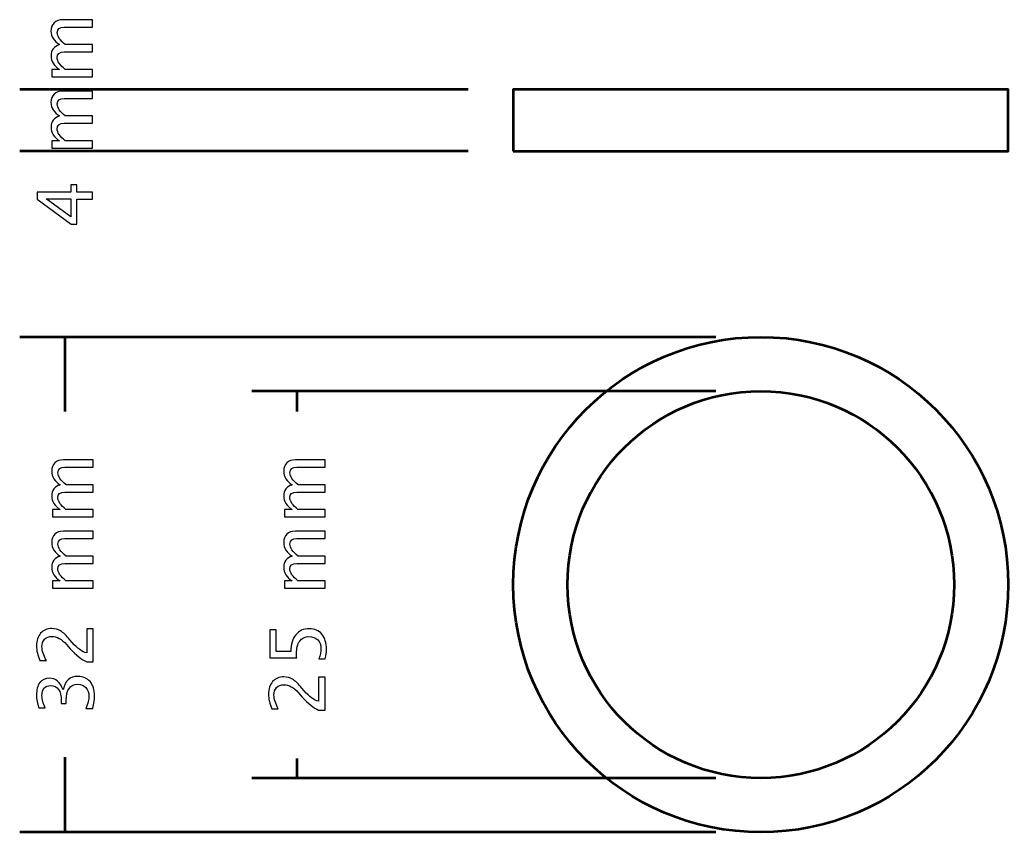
# Model space of a CAD drawing. Header units: centimetres. Extents: x -11.2 to 11.1, y -1.6 to 14.1.
# Drawn here: x -4.79 to 1.6, y -1.6 to 3.65 of the extents above; entities that cross this region are included whole.
import ezdxf

# ---------------------------------------------------------------- set-up
doc = ezdxf.new("R2010")
doc.units = ezdxf.units.CM
doc.header["$MEASUREMENT"] = 0
doc.layers.add('Layer 1', color=7, linetype='Continuous')

msp = doc.modelspace()

# ---------------------------------------------------------------- linework, layer by layer
at = {"layer": 'Layer 1', "lineweight": 53}
msp.add_lwpolyline([(-1.60002, 2.80002), (1.59998, 2.80002), (1.59998, 3.20002), (-1.60002, 3.20002), (-1.60002, 2.80002)], close=True, dxfattribs=at)
for major_axis in [(0, 1.6), (0, 1.25)]:
    msp.add_ellipse((0, 0), major_axis=major_axis, ratio=1, dxfattribs=at)
at = {"layer": 'Layer 1'}
for points, knots in [([(-4.32146, 3.28169), (-4.32146, 3.28169), (-4.58322, 3.28169), (-4.58322, 3.28169), (-4.58322, 3.28169), (-4.58322, 3.28169), (-4.58322, 3.32911), (-4.58322, 3.32911), (-4.58322, 3.32911), (-4.58322, 3.32911), (-4.53375, 3.32911), (-4.53375, 3.32911), (-4.53375, 3.32911), (-4.57038, 3.35224), (-4.58865, 3.38187), (-4.58865, 3.41817), (-4.58865, 3.41817), (-4.58865, 3.45316), (-4.57038, 3.47694), (-4.53375, 3.48962), (-4.53375, 3.48962), (-4.57071, 3.51209), (-4.58915, 3.5414), (-4.58915, 3.57737), (-4.58915, 3.57737), (-4.58915, 3.60033), (-4.5824, 3.6182), (-4.56882, 3.63096), (-4.56882, 3.63096), (-4.55523, 3.64371), (-4.53622, 3.65014), (-4.51177, 3.65014), (-4.51177, 3.65014), (-4.51177, 3.65014), (-4.32146, 3.65014), (-4.32146, 3.65014), (-4.32146, 3.65014), (-4.32146, 3.65014), (-4.32146, 3.60272), (-4.32146, 3.60272), (-4.32146, 3.60272), (-4.32146, 3.60272), (-4.50395, 3.60272), (-4.50395, 3.60272), (-4.50395, 3.60272), (-4.53375, 3.60272), (-4.54865, 3.59087), (-4.54865, 3.56716), (-4.54865, 3.56716), (-4.54865, 3.54255), (-4.53128, 3.5167), (-4.49646, 3.48962), (-4.49646, 3.48962), (-4.49646, 3.48962), (-4.32146, 3.48962), (-4.32146, 3.48962), (-4.32146, 3.48962), (-4.32146, 3.48962), (-4.32146, 3.44221), (-4.32146, 3.44221), (-4.32146, 3.44221), (-4.32146, 3.44221), (-4.50412, 3.44221), (-4.50412, 3.44221), (-4.50412, 3.44221), (-4.53416, 3.44221), (-4.54914, 3.43019), (-4.54914, 3.40607), (-4.54914, 3.40607), (-4.54914, 3.38212), (-4.53169, 3.35644), (-4.49671, 3.32911), (-4.49671, 3.32911), (-4.49671, 3.32911), (-4.32146, 3.32911), (-4.32146, 3.32911), (-4.32146, 3.32911), (-4.32146, 3.32911), (-4.32146, 3.28169), (-4.32146, 3.28169)], [0, 0, 0, 0, 0.047619, 0.047619, 0.047619, 0.047619, 0.0952381, 0.0952381, 0.0952381, 0.0952381, 0.1428571, 0.1428571, 0.1428571, 0.1428571, 0.1904762, 0.1904762, 0.1904762, 0.1904762, 0.2380952, 0.2380952, 0.2380952, 0.2380952, 0.2857143, 0.2857143, 0.2857143, 0.2857143, 0.3333333, 0.3333333, 0.3333333, 0.3333333, 0.3809524, 0.3809524, 0.3809524, 0.3809524, 0.4285714, 0.4285714, 0.4285714, 0.4285714, 0.4761905, 0.4761905, 0.4761905, 0.4761905, 0.5238095, 0.5238095, 0.5238095, 0.5238095, 0.5714286, 0.5714286, 0.5714286, 0.5714286, 0.6190476, 0.6190476, 0.6190476, 0.6190476, 0.6666667, 0.6666667, 0.6666667, 0.6666667, 0.7142857, 0.7142857, 0.7142857, 0.7142857, 0.7619048, 0.7619048, 0.7619048, 0.7619048, 0.8095238, 0.8095238, 0.8095238, 0.8095238, 0.8571429, 0.8571429, 0.8571429, 0.8571429, 0.9047619, 0.9047619, 0.9047619, 0.9047619, 1, 1, 1, 1]), ([(-4.32146, 2.82056), (-4.32146, 2.82056), (-4.58322, 2.82056), (-4.58322, 2.82056), (-4.58322, 2.82056), (-4.58322, 2.82056), (-4.58322, 2.86798), (-4.58322, 2.86798), (-4.58322, 2.86798), (-4.58322, 2.86798), (-4.53375, 2.86798), (-4.53375, 2.86798), (-4.53375, 2.86798), (-4.57038, 2.89111), (-4.58865, 2.92074), (-4.58865, 2.95704), (-4.58865, 2.95704), (-4.58865, 2.99203), (-4.57038, 3.01581), (-4.53375, 3.02849), (-4.53375, 3.02849), (-4.57071, 3.05096), (-4.58915, 3.08027), (-4.58915, 3.11624), (-4.58915, 3.11624), (-4.58915, 3.1392), (-4.5824, 3.15707), (-4.56882, 3.16983), (-4.56882, 3.16983), (-4.55523, 3.18258), (-4.53622, 3.18901), (-4.51177, 3.18901), (-4.51177, 3.18901), (-4.51177, 3.18901), (-4.32146, 3.18901), (-4.32146, 3.18901), (-4.32146, 3.18901), (-4.32146, 3.18901), (-4.32146, 3.14159), (-4.32146, 3.14159), (-4.32146, 3.14159), (-4.32146, 3.14159), (-4.50395, 3.14159), (-4.50395, 3.14159), (-4.50395, 3.14159), (-4.53375, 3.14159), (-4.54865, 3.12974), (-4.54865, 3.10603), (-4.54865, 3.10603), (-4.54865, 3.08142), (-4.53128, 3.05557), (-4.49646, 3.02849), (-4.49646, 3.02849), (-4.49646, 3.02849), (-4.32146, 3.02849), (-4.32146, 3.02849), (-4.32146, 3.02849), (-4.32146, 3.02849), (-4.32146, 2.98108), (-4.32146, 2.98108), (-4.32146, 2.98108), (-4.32146, 2.98108), (-4.50412, 2.98108), (-4.50412, 2.98108), (-4.50412, 2.98108), (-4.53416, 2.98108), (-4.54914, 2.96906), (-4.54914, 2.94494), (-4.54914, 2.94494), (-4.54914, 2.92099), (-4.53169, 2.89531), (-4.49671, 2.86798), (-4.49671, 2.86798), (-4.49671, 2.86798), (-4.32146, 2.86798), (-4.32146, 2.86798), (-4.32146, 2.86798), (-4.32146, 2.86798), (-4.32146, 2.82056), (-4.32146, 2.82056)], [0, 0, 0, 0, 0.047619, 0.047619, 0.047619, 0.047619, 0.0952381, 0.0952381, 0.0952381, 0.0952381, 0.1428571, 0.1428571, 0.1428571, 0.1428571, 0.1904762, 0.1904762, 0.1904762, 0.1904762, 0.2380952, 0.2380952, 0.2380952, 0.2380952, 0.2857143, 0.2857143, 0.2857143, 0.2857143, 0.3333333, 0.3333333, 0.3333333, 0.3333333, 0.3809524, 0.3809524, 0.3809524, 0.3809524, 0.4285714, 0.4285714, 0.4285714, 0.4285714, 0.4761905, 0.4761905, 0.4761905, 0.4761905, 0.5238095, 0.5238095, 0.5238095, 0.5238095, 0.5714286, 0.5714286, 0.5714286, 0.5714286, 0.6190476, 0.6190476, 0.6190476, 0.6190476, 0.6666667, 0.6666667, 0.6666667, 0.6666667, 0.7142857, 0.7142857, 0.7142857, 0.7142857, 0.7619048, 0.7619048, 0.7619048, 0.7619048, 0.8095238, 0.8095238, 0.8095238, 0.8095238, 0.8571429, 0.8571429, 0.8571429, 0.8571429, 0.9047619, 0.9047619, 0.9047619, 0.9047619, 1, 1, 1, 1]), ([(-4.32146, 2.49082), (-4.32146, 2.49082), (-4.42271, 2.49082), (-4.42271, 2.49082), (-4.42271, 2.49082), (-4.42271, 2.49082), (-4.42271, 2.32981), (-4.42271, 2.32981), (-4.42271, 2.32981), (-4.42271, 2.32981), (-4.45876, 2.32981), (-4.45876, 2.32981), (-4.45876, 2.32981), (-4.45876, 2.32981), (-4.67854, 2.49082), (-4.67854, 2.49082), (-4.67854, 2.49082), (-4.67854, 2.49082), (-4.67854, 2.53527), (-4.67854, 2.53527), (-4.67854, 2.53527), (-4.67854, 2.53527), (-4.46172, 2.53527), (-4.46172, 2.53527), (-4.46172, 2.53527), (-4.46172, 2.53527), (-4.46172, 2.58317), (-4.46172, 2.58317), (-4.46172, 2.58317), (-4.46172, 2.58317), (-4.42271, 2.58317), (-4.42271, 2.58317), (-4.42271, 2.58317), (-4.42271, 2.58317), (-4.42271, 2.53527), (-4.42271, 2.53527), (-4.42271, 2.53527), (-4.42271, 2.53527), (-4.32146, 2.53527), (-4.32146, 2.53527), (-4.32146, 2.53527), (-4.32146, 2.53527), (-4.32146, 2.49082), (-4.32146, 2.49082)], [0, 0, 0, 0, 0.0833333, 0.0833333, 0.0833333, 0.0833333, 0.1666667, 0.1666667, 0.1666667, 0.1666667, 0.25, 0.25, 0.25, 0.25, 0.3333333, 0.3333333, 0.3333333, 0.3333333, 0.4166667, 0.4166667, 0.4166667, 0.4166667, 0.5, 0.5, 0.5, 0.5, 0.5833333, 0.5833333, 0.5833333, 0.5833333, 0.6666667, 0.6666667, 0.6666667, 0.6666667, 0.75, 0.75, 0.75, 0.75, 0.8333333, 0.8333333, 0.8333333, 0.8333333, 1, 1, 1, 1]), ([(-4.46172, 2.37665), (-4.46172, 2.37665), (-4.46172, 2.49378), (-4.46172, 2.49378), (-4.46172, 2.49378), (-4.46172, 2.49378), (-4.61993, 2.49378), (-4.61993, 2.49378), (-4.61993, 2.49378), (-4.61993, 2.49378), (-4.46172, 2.37665), (-4.46172, 2.37665)], [0, 0, 0, 0, 0.25, 0.25, 0.25, 0.25, 0.5, 0.5, 0.5, 0.5, 1, 1, 1, 1]), ([(-4.31702, 0.43782), (-4.31702, 0.43782), (-4.57878, 0.43782), (-4.57878, 0.43782), (-4.57878, 0.43782), (-4.57878, 0.43782), (-4.57878, 0.48524), (-4.57878, 0.48524), (-4.57878, 0.48524), (-4.57878, 0.48524), (-4.52931, 0.48524), (-4.52931, 0.48524), (-4.52931, 0.48524), (-4.56594, 0.50837), (-4.58421, 0.538), (-4.58421, 0.5743), (-4.58421, 0.5743), (-4.58421, 0.60929), (-4.56594, 0.63307), (-4.52931, 0.64575), (-4.52931, 0.64575), (-4.56627, 0.66822), (-4.58471, 0.69753), (-4.58471, 0.7335), (-4.58471, 0.7335), (-4.58471, 0.75646), (-4.57796, 0.77433), (-4.56438, 0.78709), (-4.56438, 0.78709), (-4.55079, 0.79984), (-4.53178, 0.80627), (-4.50733, 0.80627), (-4.50733, 0.80627), (-4.50733, 0.80627), (-4.31702, 0.80627), (-4.31702, 0.80627), (-4.31702, 0.80627), (-4.31702, 0.80627), (-4.31702, 0.75885), (-4.31702, 0.75885), (-4.31702, 0.75885), (-4.31702, 0.75885), (-4.49951, 0.75885), (-4.49951, 0.75885), (-4.49951, 0.75885), (-4.52931, 0.75885), (-4.54421, 0.747), (-4.54421, 0.72329), (-4.54421, 0.72329), (-4.54421, 0.69868), (-4.52684, 0.67283), (-4.49202, 0.64575), (-4.49202, 0.64575), (-4.49202, 0.64575), (-4.31702, 0.64575), (-4.31702, 0.64575), (-4.31702, 0.64575), (-4.31702, 0.64575), (-4.31702, 0.59834), (-4.31702, 0.59834), (-4.31702, 0.59834), (-4.31702, 0.59834), (-4.49968, 0.59834), (-4.49968, 0.59834), (-4.49968, 0.59834), (-4.52972, 0.59834), (-4.5447, 0.58632), (-4.5447, 0.5622), (-4.5447, 0.5622), (-4.5447, 0.53825), (-4.52725, 0.51257), (-4.49227, 0.48524), (-4.49227, 0.48524), (-4.49227, 0.48524), (-4.31702, 0.48524), (-4.31702, 0.48524), (-4.31702, 0.48524), (-4.31702, 0.48524), (-4.31702, 0.43782), (-4.31702, 0.43782)], [0, 0, 0, 0, 0.047619, 0.047619, 0.047619, 0.047619, 0.0952381, 0.0952381, 0.0952381, 0.0952381, 0.1428571, 0.1428571, 0.1428571, 0.1428571, 0.1904762, 0.1904762, 0.1904762, 0.1904762, 0.2380952, 0.2380952, 0.2380952, 0.2380952, 0.2857143, 0.2857143, 0.2857143, 0.2857143, 0.3333333, 0.3333333, 0.3333333, 0.3333333, 0.3809524, 0.3809524, 0.3809524, 0.3809524, 0.4285714, 0.4285714, 0.4285714, 0.4285714, 0.4761905, 0.4761905, 0.4761905, 0.4761905, 0.5238095, 0.5238095, 0.5238095, 0.5238095, 0.5714286, 0.5714286, 0.5714286, 0.5714286, 0.6190476, 0.6190476, 0.6190476, 0.6190476, 0.6666667, 0.6666667, 0.6666667, 0.6666667, 0.7142857, 0.7142857, 0.7142857, 0.7142857, 0.7619048, 0.7619048, 0.7619048, 0.7619048, 0.8095238, 0.8095238, 0.8095238, 0.8095238, 0.8571429, 0.8571429, 0.8571429, 0.8571429, 0.9047619, 0.9047619, 0.9047619, 0.9047619, 1, 1, 1, 1]), ([(-2.81702, 0.43782), (-2.81702, 0.43782), (-3.07878, 0.43782), (-3.07878, 0.43782), (-3.07878, 0.43782), (-3.07878, 0.43782), (-3.07878, 0.48524), (-3.07878, 0.48524), (-3.07878, 0.48524), (-3.07878, 0.48524), (-3.02931, 0.48524), (-3.02931, 0.48524), (-3.02931, 0.48524), (-3.06594, 0.50837), (-3.08421, 0.538), (-3.08421, 0.5743), (-3.08421, 0.5743), (-3.08421, 0.60929), (-3.06594, 0.63307), (-3.02931, 0.64575), (-3.02931, 0.64575), (-3.06627, 0.66822), (-3.08471, 0.69753), (-3.08471, 0.7335), (-3.08471, 0.7335), (-3.08471, 0.75646), (-3.07796, 0.77433), (-3.06438, 0.78709), (-3.06438, 0.78709), (-3.05079, 0.79984), (-3.03178, 0.80627), (-3.00733, 0.80627), (-3.00733, 0.80627), (-3.00733, 0.80627), (-2.81702, 0.80627), (-2.81702, 0.80627), (-2.81702, 0.80627), (-2.81702, 0.80627), (-2.81702, 0.75885), (-2.81702, 0.75885), (-2.81702, 0.75885), (-2.81702, 0.75885), (-2.99951, 0.75885), (-2.99951, 0.75885), (-2.99951, 0.75885), (-3.02931, 0.75885), (-3.04421, 0.747), (-3.04421, 0.72329), (-3.04421, 0.72329), (-3.04421, 0.69868), (-3.02684, 0.67283), (-2.99202, 0.64575), (-2.99202, 0.64575), (-2.99202, 0.64575), (-2.81702, 0.64575), (-2.81702, 0.64575), (-2.81702, 0.64575), (-2.81702, 0.64575), (-2.81702, 0.59834), (-2.81702, 0.59834), (-2.81702, 0.59834), (-2.81702, 0.59834), (-2.99968, 0.59834), (-2.99968, 0.59834), (-2.99968, 0.59834), (-3.02972, 0.59834), (-3.0447, 0.58632), (-3.0447, 0.5622), (-3.0447, 0.5622), (-3.0447, 0.53825), (-3.02725, 0.51257), (-2.99227, 0.48524), (-2.99227, 0.48524), (-2.99227, 0.48524), (-2.81702, 0.48524), (-2.81702, 0.48524), (-2.81702, 0.48524), (-2.81702, 0.48524), (-2.81702, 0.43782), (-2.81702, 0.43782)], [0, 0, 0, 0, 0.047619, 0.047619, 0.047619, 0.047619, 0.0952381, 0.0952381, 0.0952381, 0.0952381, 0.1428571, 0.1428571, 0.1428571, 0.1428571, 0.1904762, 0.1904762, 0.1904762, 0.1904762, 0.2380952, 0.2380952, 0.2380952, 0.2380952, 0.2857143, 0.2857143, 0.2857143, 0.2857143, 0.3333333, 0.3333333, 0.3333333, 0.3333333, 0.3809524, 0.3809524, 0.3809524, 0.3809524, 0.4285714, 0.4285714, 0.4285714, 0.4285714, 0.4761905, 0.4761905, 0.4761905, 0.4761905, 0.5238095, 0.5238095, 0.5238095, 0.5238095, 0.5714286, 0.5714286, 0.5714286, 0.5714286, 0.6190476, 0.6190476, 0.6190476, 0.6190476, 0.6666667, 0.6666667, 0.6666667, 0.6666667, 0.7142857, 0.7142857, 0.7142857, 0.7142857, 0.7619048, 0.7619048, 0.7619048, 0.7619048, 0.8095238, 0.8095238, 0.8095238, 0.8095238, 0.8571429, 0.8571429, 0.8571429, 0.8571429, 0.9047619, 0.9047619, 0.9047619, 0.9047619, 1, 1, 1, 1]), ([(-4.31702, -0.02331), (-4.31702, -0.02331), (-4.57878, -0.02331), (-4.57878, -0.02331), (-4.57878, -0.02331), (-4.57878, -0.02331), (-4.57878, 0.02411), (-4.57878, 0.02411), (-4.57878, 0.02411), (-4.57878, 0.02411), (-4.52931, 0.02411), (-4.52931, 0.02411), (-4.52931, 0.02411), (-4.56594, 0.04724), (-4.58421, 0.07687), (-4.58421, 0.11317), (-4.58421, 0.11317), (-4.58421, 0.14816), (-4.56594, 0.17194), (-4.52931, 0.18462), (-4.52931, 0.18462), (-4.56627, 0.20709), (-4.58471, 0.2364), (-4.58471, 0.27237), (-4.58471, 0.27237), (-4.58471, 0.29533), (-4.57796, 0.3132), (-4.56438, 0.32596), (-4.56438, 0.32596), (-4.55079, 0.33871), (-4.53178, 0.34514), (-4.50733, 0.34514), (-4.50733, 0.34514), (-4.50733, 0.34514), (-4.31702, 0.34514), (-4.31702, 0.34514), (-4.31702, 0.34514), (-4.31702, 0.34514), (-4.31702, 0.29772), (-4.31702, 0.29772), (-4.31702, 0.29772), (-4.31702, 0.29772), (-4.49951, 0.29772), (-4.49951, 0.29772), (-4.49951, 0.29772), (-4.52931, 0.29772), (-4.54421, 0.28587), (-4.54421, 0.26216), (-4.54421, 0.26216), (-4.54421, 0.23755), (-4.52684, 0.2117), (-4.49202, 0.18462), (-4.49202, 0.18462), (-4.49202, 0.18462), (-4.31702, 0.18462), (-4.31702, 0.18462), (-4.31702, 0.18462), (-4.31702, 0.18462), (-4.31702, 0.13721), (-4.31702, 0.13721), (-4.31702, 0.13721), (-4.31702, 0.13721), (-4.49968, 0.13721), (-4.49968, 0.13721), (-4.49968, 0.13721), (-4.52972, 0.13721), (-4.5447, 0.12519), (-4.5447, 0.10107), (-4.5447, 0.10107), (-4.5447, 0.07712), (-4.52725, 0.05144), (-4.49227, 0.02411), (-4.49227, 0.02411), (-4.49227, 0.02411), (-4.31702, 0.02411), (-4.31702, 0.02411), (-4.31702, 0.02411), (-4.31702, 0.02411), (-4.31702, -0.02331), (-4.31702, -0.02331)], [0, 0, 0, 0, 0.047619, 0.047619, 0.047619, 0.047619, 0.0952381, 0.0952381, 0.0952381, 0.0952381, 0.1428571, 0.1428571, 0.1428571, 0.1428571, 0.1904762, 0.1904762, 0.1904762, 0.1904762, 0.2380952, 0.2380952, 0.2380952, 0.2380952, 0.2857143, 0.2857143, 0.2857143, 0.2857143, 0.3333333, 0.3333333, 0.3333333, 0.3333333, 0.3809524, 0.3809524, 0.3809524, 0.3809524, 0.4285714, 0.4285714, 0.4285714, 0.4285714, 0.4761905, 0.4761905, 0.4761905, 0.4761905, 0.5238095, 0.5238095, 0.5238095, 0.5238095, 0.5714286, 0.5714286, 0.5714286, 0.5714286, 0.6190476, 0.6190476, 0.6190476, 0.6190476, 0.6666667, 0.6666667, 0.6666667, 0.6666667, 0.7142857, 0.7142857, 0.7142857, 0.7142857, 0.7619048, 0.7619048, 0.7619048, 0.7619048, 0.8095238, 0.8095238, 0.8095238, 0.8095238, 0.8571429, 0.8571429, 0.8571429, 0.8571429, 0.9047619, 0.9047619, 0.9047619, 0.9047619, 1, 1, 1, 1]), ([(-2.81702, -0.02331), (-2.81702, -0.02331), (-3.07878, -0.02331), (-3.07878, -0.02331), (-3.07878, -0.02331), (-3.07878, -0.02331), (-3.07878, 0.02411), (-3.07878, 0.02411), (-3.07878, 0.02411), (-3.07878, 0.02411), (-3.02931, 0.02411), (-3.02931, 0.02411), (-3.02931, 0.02411), (-3.06594, 0.04724), (-3.08421, 0.07687), (-3.08421, 0.11317), (-3.08421, 0.11317), (-3.08421, 0.14816), (-3.06594, 0.17194), (-3.02931, 0.18462), (-3.02931, 0.18462), (-3.06627, 0.20709), (-3.08471, 0.2364), (-3.08471, 0.27237), (-3.08471, 0.27237), (-3.08471, 0.29533), (-3.07796, 0.3132), (-3.06438, 0.32596), (-3.06438, 0.32596), (-3.05079, 0.33871), (-3.03178, 0.34514), (-3.00733, 0.34514), (-3.00733, 0.34514), (-3.00733, 0.34514), (-2.81702, 0.34514), (-2.81702, 0.34514), (-2.81702, 0.34514), (-2.81702, 0.34514), (-2.81702, 0.29772), (-2.81702, 0.29772), (-2.81702, 0.29772), (-2.81702, 0.29772), (-2.99951, 0.29772), (-2.99951, 0.29772), (-2.99951, 0.29772), (-3.02931, 0.29772), (-3.04421, 0.28587), (-3.04421, 0.26216), (-3.04421, 0.26216), (-3.04421, 0.23755), (-3.02684, 0.2117), (-2.99202, 0.18462), (-2.99202, 0.18462), (-2.99202, 0.18462), (-2.81702, 0.18462), (-2.81702, 0.18462), (-2.81702, 0.18462), (-2.81702, 0.18462), (-2.81702, 0.13721), (-2.81702, 0.13721), (-2.81702, 0.13721), (-2.81702, 0.13721), (-2.99968, 0.13721), (-2.99968, 0.13721), (-2.99968, 0.13721), (-3.02972, 0.13721), (-3.0447, 0.12519), (-3.0447, 0.10107), (-3.0447, 0.10107), (-3.0447, 0.07712), (-3.02725, 0.05144), (-2.99227, 0.02411), (-2.99227, 0.02411), (-2.99227, 0.02411), (-2.81702, 0.02411), (-2.81702, 0.02411), (-2.81702, 0.02411), (-2.81702, 0.02411), (-2.81702, -0.02331), (-2.81702, -0.02331)], [0, 0, 0, 0, 0.047619, 0.047619, 0.047619, 0.047619, 0.0952381, 0.0952381, 0.0952381, 0.0952381, 0.1428571, 0.1428571, 0.1428571, 0.1428571, 0.1904762, 0.1904762, 0.1904762, 0.1904762, 0.2380952, 0.2380952, 0.2380952, 0.2380952, 0.2857143, 0.2857143, 0.2857143, 0.2857143, 0.3333333, 0.3333333, 0.3333333, 0.3333333, 0.3809524, 0.3809524, 0.3809524, 0.3809524, 0.4285714, 0.4285714, 0.4285714, 0.4285714, 0.4761905, 0.4761905, 0.4761905, 0.4761905, 0.5238095, 0.5238095, 0.5238095, 0.5238095, 0.5714286, 0.5714286, 0.5714286, 0.5714286, 0.6190476, 0.6190476, 0.6190476, 0.6190476, 0.6666667, 0.6666667, 0.6666667, 0.6666667, 0.7142857, 0.7142857, 0.7142857, 0.7142857, 0.7619048, 0.7619048, 0.7619048, 0.7619048, 0.8095238, 0.8095238, 0.8095238, 0.8095238, 0.8571429, 0.8571429, 0.8571429, 0.8571429, 0.9047619, 0.9047619, 0.9047619, 0.9047619, 1, 1, 1, 1]), ([(-4.31702, -0.49826), (-4.31702, -0.49826), (-4.35851, -0.49826), (-4.35851, -0.49826), (-4.35851, -0.49826), (-4.39086, -0.48443), (-4.42617, -0.45652), (-4.46428, -0.41446), (-4.46428, -0.41446), (-4.46428, -0.41446), (-4.48865, -0.3873), (-4.48865, -0.3873), (-4.48865, -0.3873), (-4.52042, -0.35231), (-4.55186, -0.33478), (-4.58314, -0.33478), (-4.58314, -0.33478), (-4.60306, -0.33478), (-4.61879, -0.34079), (-4.63023, -0.35272), (-4.63023, -0.35272), (-4.64167, -0.36466), (-4.64743, -0.38121), (-4.64743, -0.4022), (-4.64743, -0.4022), (-4.64743, -0.42673), (-4.63805, -0.45578), (-4.61928, -0.48937), (-4.61928, -0.48937), (-4.61928, -0.48937), (-4.66077, -0.48937), (-4.66077, -0.48937), (-4.66077, -0.48937), (-4.67558, -0.45768), (-4.68299, -0.42615), (-4.68299, -0.3947), (-4.68299, -0.3947), (-4.68299, -0.36128), (-4.67402, -0.33445), (-4.65599, -0.3142), (-4.65599, -0.3142), (-4.63797, -0.29403), (-4.61409, -0.28391), (-4.5843, -0.28391), (-4.5843, -0.28391), (-4.56289, -0.28391), (-4.54388, -0.28901), (-4.52733, -0.29922), (-4.52733, -0.29922), (-4.51071, -0.30951), (-4.49062, -0.32852), (-4.46692, -0.35643), (-4.46692, -0.35643), (-4.46692, -0.35643), (-4.45128, -0.37478), (-4.45128, -0.37478), (-4.45128, -0.37478), (-4.41884, -0.41298), (-4.38798, -0.43504), (-4.35851, -0.44097), (-4.35851, -0.44097), (-4.35851, -0.44097), (-4.35851, -0.28539), (-4.35851, -0.28539), (-4.35851, -0.28539), (-4.35851, -0.28539), (-4.31702, -0.28539), (-4.31702, -0.28539), (-4.31702, -0.28539), (-4.31702, -0.28539), (-4.31702, -0.49826), (-4.31702, -0.49826)], [0, 0, 0, 0, 0.0526316, 0.0526316, 0.0526316, 0.0526316, 0.1052632, 0.1052632, 0.1052632, 0.1052632, 0.1578947, 0.1578947, 0.1578947, 0.1578947, 0.2105263, 0.2105263, 0.2105263, 0.2105263, 0.2631579, 0.2631579, 0.2631579, 0.2631579, 0.3157895, 0.3157895, 0.3157895, 0.3157895, 0.3684211, 0.3684211, 0.3684211, 0.3684211, 0.4210526, 0.4210526, 0.4210526, 0.4210526, 0.4736842, 0.4736842, 0.4736842, 0.4736842, 0.5263158, 0.5263158, 0.5263158, 0.5263158, 0.5789474, 0.5789474, 0.5789474, 0.5789474, 0.6315789, 0.6315789, 0.6315789, 0.6315789, 0.6842105, 0.6842105, 0.6842105, 0.6842105, 0.7368421, 0.7368421, 0.7368421, 0.7368421, 0.7894737, 0.7894737, 0.7894737, 0.7894737, 0.8421053, 0.8421053, 0.8421053, 0.8421053, 0.8947368, 0.8947368, 0.8947368, 0.8947368, 1, 1, 1, 1]), ([(-2.81554, -0.479), (-2.81554, -0.479), (-2.85801, -0.479), (-2.85801, -0.479), (-2.85801, -0.479), (-2.84846, -0.45537), (-2.84369, -0.43298), (-2.84369, -0.41158), (-2.84369, -0.41158), (-2.84369, -0.3882), (-2.8506, -0.36976), (-2.86443, -0.35635), (-2.86443, -0.35635), (-2.87826, -0.34293), (-2.89728, -0.33626), (-2.92148, -0.33626), (-2.92148, -0.33626), (-2.94749, -0.33626), (-2.96741, -0.34573), (-2.98116, -0.36466), (-2.98116, -0.36466), (-2.9949, -0.38359), (-3.00173, -0.411), (-3.00173, -0.44681), (-3.00173, -0.44681), (-3.00173, -0.45512), (-3.00116, -0.46393), (-3.00001, -0.47307), (-3.00001, -0.47307), (-3.00001, -0.47307), (-3.1741, -0.47307), (-3.1741, -0.47307), (-3.1741, -0.47307), (-3.1741, -0.47307), (-3.1741, -0.2923), (-3.1741, -0.2923), (-3.1741, -0.2923), (-3.1741, -0.2923), (-3.13262, -0.2923), (-3.13262, -0.2923), (-3.13262, -0.2923), (-3.13262, -0.2923), (-3.13262, -0.43158), (-3.13262, -0.43158), (-3.13262, -0.43158), (-3.13262, -0.43158), (-3.03828, -0.43158), (-3.03828, -0.43158), (-3.03828, -0.43158), (-3.03828, -0.38565), (-3.02775, -0.34984), (-3.00667, -0.32408), (-3.00667, -0.32408), (-2.98568, -0.29831), (-2.95654, -0.28539), (-2.91926, -0.28539), (-2.91926, -0.28539), (-2.88452, -0.28539), (-2.85735, -0.29708), (-2.83768, -0.32046), (-2.83768, -0.32046), (-2.81801, -0.34383), (-2.80813, -0.3761), (-2.80813, -0.41726), (-2.80813, -0.41726), (-2.80813, -0.43562), (-2.8106, -0.45619), (-2.81554, -0.479)], [0, 0, 0, 0, 0.0555556, 0.0555556, 0.0555556, 0.0555556, 0.1111111, 0.1111111, 0.1111111, 0.1111111, 0.1666667, 0.1666667, 0.1666667, 0.1666667, 0.2222222, 0.2222222, 0.2222222, 0.2222222, 0.2777778, 0.2777778, 0.2777778, 0.2777778, 0.3333333, 0.3333333, 0.3333333, 0.3333333, 0.3888889, 0.3888889, 0.3888889, 0.3888889, 0.4444444, 0.4444444, 0.4444444, 0.4444444, 0.5, 0.5, 0.5, 0.5, 0.5555556, 0.5555556, 0.5555556, 0.5555556, 0.6111111, 0.6111111, 0.6111111, 0.6111111, 0.6666667, 0.6666667, 0.6666667, 0.6666667, 0.7222222, 0.7222222, 0.7222222, 0.7222222, 0.7777778, 0.7777778, 0.7777778, 0.7777778, 0.8333333, 0.8333333, 0.8333333, 0.8333333, 0.8888889, 0.8888889, 0.8888889, 0.8888889, 1, 1, 1, 1]), ([(-4.31949, -0.80117), (-4.31949, -0.80117), (-4.36394, -0.80117), (-4.36394, -0.80117), (-4.36394, -0.80117), (-4.35044, -0.76726), (-4.34369, -0.74067), (-4.34369, -0.72116), (-4.34369, -0.72116), (-4.34369, -0.6982), (-4.35028, -0.67968), (-4.36353, -0.66544), (-4.36353, -0.66544), (-4.37678, -0.6512), (-4.39407, -0.64412), (-4.4153, -0.64412), (-4.4153, -0.64412), (-4.46568, -0.64412), (-4.49087, -0.67918), (-4.49087, -0.74931), (-4.49087, -0.74931), (-4.49087, -0.74931), (-4.49087, -0.76808), (-4.49087, -0.76808), (-4.49087, -0.76808), (-4.49087, -0.76808), (-4.52273, -0.76808), (-4.52273, -0.76808), (-4.52273, -0.76808), (-4.52273, -0.76808), (-4.52297, -0.75145), (-4.52297, -0.75145), (-4.52297, -0.75145), (-4.52297, -0.68552), (-4.54618, -0.65251), (-4.59269, -0.65251), (-4.59269, -0.65251), (-4.62916, -0.65251), (-4.64743, -0.67441), (-4.64743, -0.71812), (-4.64743, -0.71812), (-4.64743, -0.74158), (-4.64068, -0.76759), (-4.62718, -0.79623), (-4.62718, -0.79623), (-4.62718, -0.79623), (-4.66867, -0.79623), (-4.66867, -0.79623), (-4.66867, -0.79623), (-4.67822, -0.76816), (-4.68299, -0.74108), (-4.68299, -0.71507), (-4.68299, -0.71507), (-4.68299, -0.67968), (-4.67591, -0.65243), (-4.66176, -0.6335), (-4.66176, -0.6335), (-4.64768, -0.61457), (-4.62718, -0.6051), (-4.60035, -0.6051), (-4.60035, -0.6051), (-4.55845, -0.6051), (-4.52857, -0.62988), (-4.51079, -0.67951), (-4.51079, -0.67951), (-4.49737, -0.62197), (-4.46585, -0.59325), (-4.41604, -0.59325), (-4.41604, -0.59325), (-4.38246, -0.59325), (-4.35604, -0.60436), (-4.33686, -0.6265), (-4.33686, -0.6265), (-4.31768, -0.64864), (-4.30813, -0.6791), (-4.30813, -0.71779), (-4.30813, -0.71779), (-4.30813, -0.73985), (-4.31192, -0.76759), (-4.31949, -0.80117)], [0, 0, 0, 0, 0.047619, 0.047619, 0.047619, 0.047619, 0.0952381, 0.0952381, 0.0952381, 0.0952381, 0.1428571, 0.1428571, 0.1428571, 0.1428571, 0.1904762, 0.1904762, 0.1904762, 0.1904762, 0.2380952, 0.2380952, 0.2380952, 0.2380952, 0.2857143, 0.2857143, 0.2857143, 0.2857143, 0.3333333, 0.3333333, 0.3333333, 0.3333333, 0.3809524, 0.3809524, 0.3809524, 0.3809524, 0.4285714, 0.4285714, 0.4285714, 0.4285714, 0.4761905, 0.4761905, 0.4761905, 0.4761905, 0.5238095, 0.5238095, 0.5238095, 0.5238095, 0.5714286, 0.5714286, 0.5714286, 0.5714286, 0.6190476, 0.6190476, 0.6190476, 0.6190476, 0.6666667, 0.6666667, 0.6666667, 0.6666667, 0.7142857, 0.7142857, 0.7142857, 0.7142857, 0.7619048, 0.7619048, 0.7619048, 0.7619048, 0.8095238, 0.8095238, 0.8095238, 0.8095238, 0.8571429, 0.8571429, 0.8571429, 0.8571429, 0.9047619, 0.9047619, 0.9047619, 0.9047619, 1, 1, 1, 1]), ([(-2.81702, -0.81056), (-2.81702, -0.81056), (-2.85851, -0.81056), (-2.85851, -0.81056), (-2.85851, -0.81056), (-2.89086, -0.79673), (-2.92617, -0.76882), (-2.96428, -0.72676), (-2.96428, -0.72676), (-2.96428, -0.72676), (-2.98865, -0.6996), (-2.98865, -0.6996), (-2.98865, -0.6996), (-3.02042, -0.66461), (-3.05186, -0.64708), (-3.08314, -0.64708), (-3.08314, -0.64708), (-3.10306, -0.64708), (-3.11879, -0.65309), (-3.13023, -0.66502), (-3.13023, -0.66502), (-3.14167, -0.67696), (-3.14743, -0.69351), (-3.14743, -0.7145), (-3.14743, -0.7145), (-3.14743, -0.73903), (-3.13805, -0.76808), (-3.11928, -0.80167), (-3.11928, -0.80167), (-3.11928, -0.80167), (-3.16077, -0.80167), (-3.16077, -0.80167), (-3.16077, -0.80167), (-3.17558, -0.76998), (-3.18299, -0.73845), (-3.18299, -0.707), (-3.18299, -0.707), (-3.18299, -0.67358), (-3.17402, -0.64675), (-3.15599, -0.6265), (-3.15599, -0.6265), (-3.13797, -0.60633), (-3.11409, -0.59621), (-3.0843, -0.59621), (-3.0843, -0.59621), (-3.06289, -0.59621), (-3.04388, -0.60131), (-3.02733, -0.61152), (-3.02733, -0.61152), (-3.01071, -0.62181), (-2.99062, -0.64082), (-2.96692, -0.66873), (-2.96692, -0.66873), (-2.96692, -0.66873), (-2.95128, -0.68708), (-2.95128, -0.68708), (-2.95128, -0.68708), (-2.91884, -0.72528), (-2.88798, -0.74734), (-2.85851, -0.75327), (-2.85851, -0.75327), (-2.85851, -0.75327), (-2.85851, -0.59769), (-2.85851, -0.59769), (-2.85851, -0.59769), (-2.85851, -0.59769), (-2.81702, -0.59769), (-2.81702, -0.59769), (-2.81702, -0.59769), (-2.81702, -0.59769), (-2.81702, -0.81056), (-2.81702, -0.81056)], [0, 0, 0, 0, 0.0526316, 0.0526316, 0.0526316, 0.0526316, 0.1052632, 0.1052632, 0.1052632, 0.1052632, 0.1578947, 0.1578947, 0.1578947, 0.1578947, 0.2105263, 0.2105263, 0.2105263, 0.2105263, 0.2631579, 0.2631579, 0.2631579, 0.2631579, 0.3157895, 0.3157895, 0.3157895, 0.3157895, 0.3684211, 0.3684211, 0.3684211, 0.3684211, 0.4210526, 0.4210526, 0.4210526, 0.4210526, 0.4736842, 0.4736842, 0.4736842, 0.4736842, 0.5263158, 0.5263158, 0.5263158, 0.5263158, 0.5789474, 0.5789474, 0.5789474, 0.5789474, 0.6315789, 0.6315789, 0.6315789, 0.6315789, 0.6842105, 0.6842105, 0.6842105, 0.6842105, 0.7368421, 0.7368421, 0.7368421, 0.7368421, 0.7894737, 0.7894737, 0.7894737, 0.7894737, 0.8421053, 0.8421053, 0.8421053, 0.8421053, 0.8947368, 0.8947368, 0.8947368, 0.8947368, 1, 1, 1, 1])]:
    msp.add_open_spline(points, degree=3, knots=knots, dxfattribs=at)
at = {"layer": 'Layer 1', "lineweight": 53}
for points in [[(-1.89108, 3.20002), (-1.89108, 3.20002), (-4.79106, 3.20002), (-4.79106, 3.20002)], [(-4.5, 3.20002), (-4.5, 3.20002), (-4.5, 3.20002), (-4.5, 3.20002)], [(-1.89108, 2.80002), (-1.89108, 2.80002), (-4.79106, 2.80002), (-4.79106, 2.80002)], [(-4.5, 2.80002), (-4.5, 2.80002), (-4.5, 2.80002), (-4.5, 2.80002)], [(-0.29106, 1.6), (-0.29106, 1.6), (-4.79106, 1.6), (-4.79106, 1.6)], [(-4.5, 1.6), (-4.5, 1.6), (-4.5, 1.11919), (-4.5, 1.11919)], [(-0.29106, 1.25), (-0.29106, 1.25), (-3.29106, 1.25), (-3.29106, 1.25)], [(-3, 1.25), (-3, 1.25), (-3, 1.11919), (-3, 1.11919)], [(-4.5, -1.11409), (-4.5, -1.11409), (-4.5, -1.6), (-4.5, -1.6)], [(-3, -1.12348), (-3, -1.12348), (-3, -1.25), (-3, -1.25)], [(-0.29106, -1.25), (-0.29106, -1.25), (-3.29106, -1.25), (-3.29106, -1.25)], [(-0.29106, -1.6), (-0.29106, -1.6), (-4.79106, -1.6), (-4.79106, -1.6)]]:
    msp.add_open_spline(points, degree=3, dxfattribs=at)

doc.saveas('drawing.dxf')
